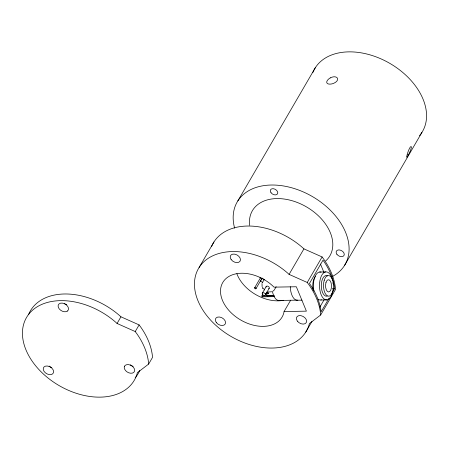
<?xml version="1.0" encoding="UTF-8"?>
<svg xmlns="http://www.w3.org/2000/svg" width="449" height="449" viewBox="0 0 449 449"><rect width="100%" height="100%" fill="white"/><g stroke="black" fill="none" stroke-linecap="round" stroke-linejoin="round"><path stroke-width="0.67" d="M284.065 311.539L283.964 312.145A34.332 23.359 30.2 0 1 241.747 320.603A34.332 23.359 30.2 0 1 224.876 279.671A34.332 23.359 30.2 0 1 273.419 286.552L274.008 287.147L296.34 286.759L306.398 311.151L284.065 311.539L290.626 300.263M407.226 154.551L407.142 154.843A5.781 0.814 -67.4 0 0 406.704 156.948L406.704 157.06A5.781 0.55 -64.9 0 0 407.888 155.797A5.781 0.55 -64.9 0 0 410.437 150.639L410.56 150.32A5.781 0.814 -67.4 0 0 411.329 147.648L411.351 147.457A5.786 1.072 -69.9 0 0 410.723 146.711L410.633 146.795A5.747 1.319 -72.5 0 0 408.809 149.921L408.674 150.241A5.786 1.072 -69.9 0 0 407.221 154.563M262.003 283.499L262.121 286.653M117.066 323.465L115.724 322.242A62.36 42.431 30.2 0 0 29.769 312.987A62.36 42.431 30.2 0 0 59.874 386.028A62.36 42.431 30.2 0 0 137.035 373.938L137.349 372.687L148.636 364.083L148.462 361.961A73.574 50.058 30.2 0 0 136.793 333.652L135.233 331.558L117.066 323.465L120.938 316.809L119.597 315.585A62.36 42.431 30.2 0 0 28.534 314.637M135.233 331.558L139.106 324.902L120.938 316.809M199.115 267.469L213.96 241.949M237.824 200.933L315.293 67.777M148.636 364.083L152.508 357.426L152.334 355.305A73.574 50.058 30.2 0 0 140.666 326.995L139.106 324.902M254.628 287.831L260.616 277.544M255.992 288.628A0.786 0.533 30.2 0 0 255.206 287.635A0.786 0.533 30.2 0 0 254.735 288.432A0.786 0.533 30.2 0 0 255.992 288.628L261.975 278.341M262.474 282.46L264.203 279.491M262.317 293.175L266.19 286.518M274.39 296.632L262.154 296.845L261.818 296.031L262.788 294.37M265.314 294.993A1.751 1.19 30.2 0 0 263.619 292.759A1.751 1.19 30.2 0 0 262.513 294.499A1.751 1.19 30.2 0 0 265.314 294.993L269.187 288.337M274.21 295.678L266.998 295.801L267.385 295.139M276.18 286.754L274.137 290.166L272.784 291.294M289.083 274.384L287.742 273.16A62.36 42.431 30.2 0 0 201.786 263.905A62.36 42.431 30.2 0 0 231.892 336.941A62.36 42.431 30.2 0 0 309.052 324.857L309.372 323.6L320.659 315.002L320.479 312.88A73.574 50.058 30.2 0 0 308.811 284.571L307.251 282.477L289.083 274.384L303.934 248.864L302.592 247.635A62.36 42.431 30.2 0 0 211.524 246.692M307.251 282.477L322.101 256.957L303.934 248.864M319.834 307.138L324.004 299.966M305.73 332.142L311.943 321.462M344.439 265.606L421.908 132.449M329.128 298.102L321.125 311.769A73.574 50.058 30.2 0 0 309.456 283.459L323.016 260.162A73.574 50.058 30.2 0 1 334.685 288.471L331.906 293.326M320.659 315.002L335.504 289.476L335.33 287.36A73.574 50.058 30.2 0 0 323.662 259.051L322.101 256.957M271.679 291.749L269.237 291.951M319.637 272.01L325.755 271.903M332.647 288.578L334.69 288.544M261.818 296.031L274.058 295.818M279.244 300.46L296.918 300.156M297.137 300.235L302.02 300.151M320.794 299.988L326.917 299.881M268.132 291.766L268.502 291.85M66.284 304.557L66.065 304.467A5.607 3.817 30.2 0 1 64.269 303.378M264.41 279.783L262.716 278.649M262.794 282.573L260.431 281.068L261.823 279.087L261.582 278.891M262.328 278.329L262.345 278.346A8.144 5.54 30.2 0 1 261.958 277.993M264.601 290.02L264.006 289.504M320.479 264.034L323.948 272.448M266.004 293.393L266.998 295.801M249.65 225.297A44.844 30.51 30.2 0 1 301.313 204.194A44.844 30.51 30.2 0 1 325.716 260.936M332.311 276.517A62.36 42.431 30.2 0 0 347.762 258.321L348.43 255.683A62.36 42.431 30.2 0 0 289.049 187.093A62.36 42.431 30.2 0 0 234.614 228.159M312.858 72.519A62.36 42.431 30.2 0 1 390.54 63.792A62.36 42.431 30.2 0 1 419.529 135.677M266.066 287.113A1.751 1.19 30.2 0 1 268.328 286.417A1.751 1.19 30.2 0 1 268.693 288.707M321.506 299.825A14.014 6.825 89 0 1 317.976 299.107M313.924 291.092A14.014 6.825 89 0 1 321.063 272.145M327.287 296.087A10.333 5.034 89 0 1 321.299 285.407A10.333 5.034 89 0 1 327.478 275.894M332.788 290.84A14.014 6.825 89 0 1 322.404 297.126A14.014 6.825 89 0 1 322.051 274.749A14.014 6.825 89 0 1 332.63 280.799M332.934 282.668A14.014 6.825 89 0 1 333.04 283.622M333.079 288.488A14.014 6.825 89 0 1 332.984 289.442M265.617 293.405A1.05 0.578 -22.4 0 1 265.578 293.73M266.487 292.563A1.05 0.713 30.2 0 1 268.031 292.636A1.05 0.713 30.2 0 1 267.907 293.859A1.05 0.713 30.2 0 1 266.448 292.95M268.721 292.905A1.05 0.713 30.2 0 1 267.57 293.085A1.05 0.713 30.2 0 1 266.829 292.041M297.844 300.173A13.84 6.741 89 0 1 290.295 286.737M279.94 300.302A13.767 6.707 89 0 1 272.492 291.721M139.757 370.442A62.36 42.431 30.2 0 1 136.451 376.217M136.047 376.75A62.36 42.431 30.2 0 1 135.2 377.794M66.716 304.719A5.607 3.817 30.2 0 1 66.39 304.602M133.185 366.317A5.607 3.817 30.2 0 1 132.859 366.21M132.208 365.957A5.607 3.817 30.2 0 1 130.418 364.863M51.826 367.624A5.607 3.817 30.2 0 1 49.946 366.693M49.659 366.491A5.607 3.817 30.2 0 1 49.115 366.058M313.245 290.29A10.686 5.203 89 0 1 312.768 286.383L312.762 285.71A10.686 5.203 89 0 1 314.917 277.207M315.192 276.848A10.686 5.203 89 0 1 315.473 276.522M283.639 300.28A34.332 23.359 30.2 0 1 236.859 273.694M260.751 278.094A9.457 6.438 30.2 0 1 260.016 277.246M263.759 288.488A0.786 0.533 30.2 0 1 262.53 288.331A0.786 0.533 30.2 0 1 262.895 287.489M124.384 366.648L124.322 366.884A5.607 3.817 30.2 0 0 124.569 368.983L124.687 369.258A5.607 3.817 30.2 0 0 132.219 373.141A5.607 3.817 30.2 0 0 133.448 367.338A5.607 3.817 30.2 0 0 125.557 365.149L125.35 365.29A5.607 3.817 30.2 0 0 124.384 366.648M67.44 311.034L67.232 311.174A5.607 3.817 30.2 0 1 62.518 311.258L62.192 311.123A5.607 3.817 30.2 0 1 58.432 304.647A5.607 3.817 30.2 0 1 65.846 304.517A5.607 3.817 30.2 0 1 67.44 311.034M330.279 77.902L330.228 77.93A5.77 2.879 -27.5 0 0 327.125 83.267L327.27 83.407A5.786 3.076 -24.1 0 0 329.964 84.103A5.786 3.255 -20.6 0 0 333.708 83.295L334.034 83.149A5.77 3.407 -17 0 0 337.143 77.806L336.986 77.655A5.786 3.255 -20.6 0 0 334.224 76.779A5.786 3.076 -24.1 0 0 330.554 77.761L330.279 77.902M49.53 366.614L49.21 366.479A5.607 3.817 30.2 0 0 43.295 369.679A5.607 3.817 30.2 0 0 50.995 374.584A5.607 3.817 30.2 0 0 51.848 368.158L51.596 367.927A5.607 3.817 30.2 0 0 49.53 366.614M271.044 192.761A4.03 2.739 30.2 0 0 277.482 193.889A4.03 2.739 30.2 0 0 273.593 188.748A4.03 2.739 30.2 0 0 271.044 192.761M336.89 254.269A4.378 2.98 30.2 0 0 343.912 255.616A4.378 2.98 30.2 0 0 339.798 249.998A4.378 2.98 30.2 0 0 336.89 254.269M325.946 282.662A6.129 2.986 89 0 0 328.545 291.979A6.129 2.986 89 0 0 331.121 282.915A6.129 2.986 89 0 0 325.946 282.662M324.229 280.266A10.333 5.034 89 0 0 328.432 296.177A10.333 5.034 89 0 0 332.95 281.119A10.333 5.034 89 0 0 324.229 280.266M216.396 322.629A5.517 3.755 30.2 0 0 225.196 324.038A5.517 3.755 30.2 0 0 219.729 317.045A5.517 3.755 30.2 0 0 216.396 322.629M297.395 321.158A5.517 3.755 30.2 0 0 306.212 322.685A5.517 3.755 30.2 0 0 300.864 315.653A5.517 3.755 30.2 0 0 297.395 321.158M231.151 259.556A5.517 3.755 30.2 0 0 239.996 261.267A5.517 3.755 30.2 0 0 234.833 254.179A5.517 3.755 30.2 0 0 231.151 259.556"/></g></svg>
